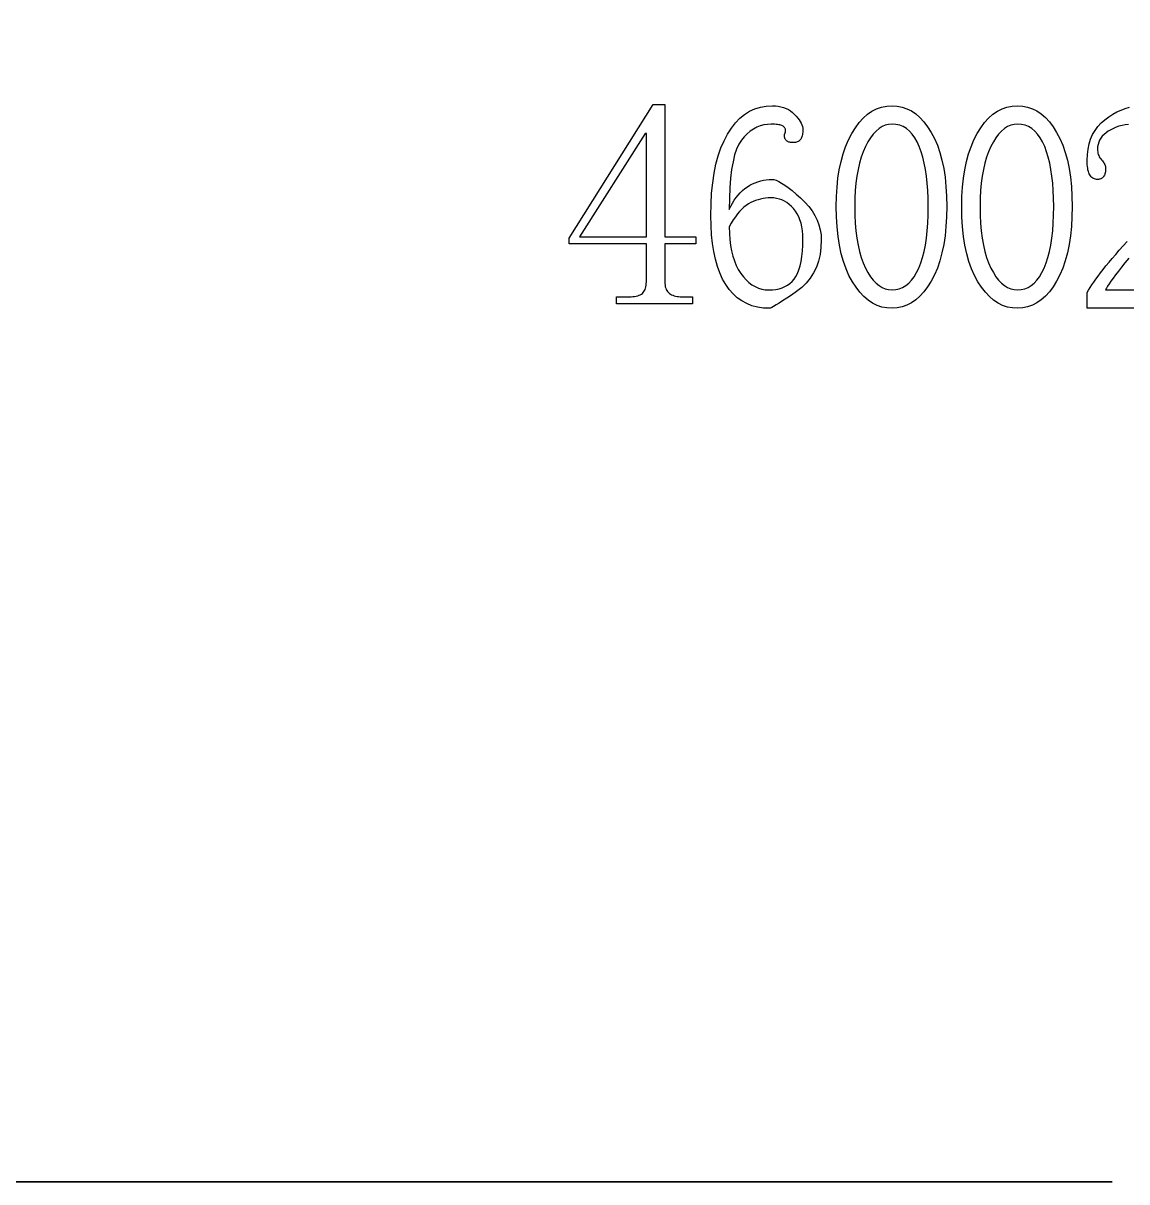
# Model space of a CAD drawing. Extents: x -210 to 210, y -160 to 160.
# Drawn here: x -144.73 to -126, y -160 to -140.34 of the extents above; entities that cross this region are included whole.
import ezdxf

# ---------------------------------------------------------------- set-up
doc = ezdxf.new("R2010")
doc.units = 0
doc.header["$MEASUREMENT"] = 0
doc.layers.get('0').update_dxf_attribs({"linetype": 'CONTINUOUS'})

msp = doc.modelspace()

# ---------------------------------------------------------------- linework, layer by layer
for points in [[(-210, -80.248999), (-210.001016, -80.250005), (-210.001016, -80.250005), (-210.001016, -155), (-210.001016, -155, 0.408369), (-205.1, -160), (-205.1, -160), (-205, -160.000996), (-205, -160.000996), (-126.25, -160.000996), (-126.25, -160.000996), (-126.249004, -160), (-126.249004, -160), (-126.25, -159.998994), (-126.25, -159.998994), (-205, -159.998994), (-205, -159.998994, -0.414214), (-209.999004, -155), (-209.999004, -155), (-209.999004, -80.250005), (-209.999004, -80.250005), (-210, -80.248999)], [(-210, -80.250005), (-210, -155), (-210, -155, 0.414214), (-205, -160), (-205, -160), (-126.25001, -160)]]:
    msp.add_lwpolyline(points, format="xyb")
for points in [[(-133.84125, -144.730449), (-133.840273, -144.759883), (-133.840273, -144.759883), (-133.837402, -144.787354), (-133.837402, -144.787354), (-133.832578, -144.812939), (-133.832578, -144.812939), (-133.825791, -144.836543), (-133.825791, -144.836543), (-133.817139, -144.858252), (-133.817139, -144.858252), (-133.806523, -144.878018), (-133.806523, -144.878018), (-133.793994, -144.895879), (-133.793994, -144.895879), (-133.779551, -144.911768), (-133.779551, -144.911768), (-133.763115, -144.925762), (-133.763115, -144.925762), (-133.745059, -144.938066), (-133.745059, -144.938066), (-133.725527, -144.948916), (-133.725527, -144.948916), (-133.704512, -144.95832), (-133.704512, -144.95832), (-133.682119, -144.966279), (-133.682119, -144.966279), (-133.658213, -144.972783), (-133.658213, -144.972783), (-133.632939, -144.977852), (-133.632939, -144.977852), (-133.606133, -144.981445), (-133.606133, -144.981445), (-133.577939, -144.983633), (-133.577939, -144.983633), (-133.548271, -144.984365), (-133.548271, -144.984365), (-133.3725, -144.984365), (-133.3725, -144.984365), (-133.3725, -145.101543), (-133.3725, -145.101543), (-134.661553, -145.101543), (-134.661553, -145.101543), (-134.661553, -144.984365), (-134.661553, -144.984365), (-134.446729, -144.984365), (-134.446729, -144.984365), (-134.413096, -144.983633), (-134.413096, -144.983633), (-134.381621, -144.981445), (-134.381621, -144.981445), (-134.352324, -144.977852), (-134.352324, -144.977852), (-134.325195, -144.972783), (-134.325195, -144.972783), (-134.300244, -144.966279), (-134.300244, -144.966279), (-134.27748, -144.95832), (-134.27748, -144.95832), (-134.256855, -144.948916), (-134.256855, -144.948916), (-134.238408, -144.938066), (-134.238408, -144.938066), (-134.222109, -144.925762), (-134.222109, -144.925762), (-134.207754, -144.911768), (-134.207754, -144.911768), (-134.195107, -144.895879), (-134.195107, -144.895879), (-134.184141, -144.878018), (-134.184141, -144.878018), (-134.174854, -144.858252), (-134.174854, -144.858252), (-134.167236, -144.836543), (-134.167236, -144.836543), (-134.161357, -144.812939), (-134.161357, -144.812939), (-134.157119, -144.787354), (-134.157119, -144.787354), (-134.1546, -144.759883), (-134.1546, -144.759883), (-134.15375, -144.730449), (-134.15375, -144.730449), (-134.15375, -144.085918), (-134.15375, -144.085918), (-135.462344, -144.085918), (-135.462344, -144.085918), (-135.462344, -143.988262), (-135.462344, -143.988262), (-134.036553, -141.722637), (-134.036553, -141.722637), (-133.84125, -141.722637), (-133.84125, -141.722637), (-133.84125, -143.96875), (-133.84125, -143.96875), (-133.313896, -143.96875), (-133.313896, -143.96875), (-133.313896, -144.085918), (-133.313896, -144.085918), (-133.84125, -144.085918), (-133.84125, -144.085918), (-133.84125, -144.730449)], [(-132.019873, -142.992188), (-131.987852, -142.996074), (-131.987852, -142.996074), (-131.950439, -143.007725), (-131.950439, -143.007725), (-131.907568, -143.027158), (-131.907568, -143.027158), (-131.859277, -143.054395), (-131.859277, -143.054395), (-131.805557, -143.089385), (-131.805557, -143.089385), (-131.746445, -143.132139), (-131.746445, -143.132139), (-131.681885, -143.182695), (-131.681885, -143.182695), (-131.611885, -143.241006), (-131.611885, -143.241006), (-131.536484, -143.307119), (-131.536484, -143.307119), (-131.462676, -143.378105), (-131.462676, -143.378105), (-131.397578, -143.451064), (-131.397578, -143.451064), (-131.341143, -143.526016), (-131.341143, -143.526016), (-131.293398, -143.602979), (-131.293398, -143.602979), (-131.254346, -143.681895), (-131.254346, -143.681895), (-131.223975, -143.762861), (-131.223975, -143.762861), (-131.202266, -143.845771), (-131.202266, -143.845771), (-131.189238, -143.930645), (-131.189238, -143.930645), (-131.184902, -144.017559), (-131.184902, -144.017559), (-131.190107, -144.145088), (-131.190107, -144.145088), (-131.205615, -144.265088), (-131.205615, -144.265088), (-131.231563, -144.37752), (-131.231563, -144.37752), (-131.267842, -144.482432), (-131.267842, -144.482432), (-131.314512, -144.579814), (-131.314512, -144.579814), (-131.371514, -144.669697), (-131.371514, -144.669697), (-131.438945, -144.751992), (-131.438945, -144.751992), (-131.516699, -144.826787), (-131.516699, -144.826787), (-131.604824, -144.894023), (-131.604824, -144.894023), (-131.693379, -144.953994), (-131.693379, -144.953994), (-131.772402, -145.006865), (-131.772402, -145.006865), (-131.841895, -145.052715), (-131.841895, -145.052715), (-131.901904, -145.091504), (-131.901904, -145.091504), (-131.952314, -145.123242), (-131.952314, -145.123242), (-131.993281, -145.14793), (-131.993281, -145.14793), (-132.024688, -145.165547), (-132.024688, -145.165547), (-132.046582, -145.176162), (-132.046582, -145.176162), (-132.058936, -145.179678), (-132.058936, -145.179678), (-132.165596, -145.174697), (-132.165596, -145.174697), (-132.266299, -145.159785), (-132.266299, -145.159785), (-132.361113, -145.134893), (-132.361113, -145.134893), (-132.450049, -145.100098), (-132.450049, -145.100098), (-132.533057, -145.055352), (-132.533057, -145.055352), (-132.610146, -145.000635), (-132.610146, -145.000635), (-132.681357, -144.935996), (-132.681357, -144.935996), (-132.746641, -144.861387), (-132.746641, -144.861387), (-132.806006, -144.776855), (-132.806006, -144.776855), (-132.859277, -144.682822), (-132.859277, -144.682822), (-132.906299, -144.579814), (-132.906299, -144.579814), (-132.947041, -144.467871), (-132.947041, -144.467871), (-132.981553, -144.346895), (-132.981553, -144.346895), (-133.009766, -144.216982), (-133.009766, -144.216982), (-133.031699, -144.078057), (-133.031699, -144.078057), (-133.047354, -143.930156), (-133.047354, -143.930156), (-133.056748, -143.773262), (-133.056748, -143.773262), (-133.059902, -143.607393), (-133.059902, -143.607393), (-133.056387, -143.411875), (-133.056387, -143.411875), (-133.045928, -143.226807), (-133.045928, -143.226807), (-133.028438, -143.052119), (-133.028438, -143.052119), (-133.003984, -142.887871), (-133.003984, -142.887871), (-132.97251, -142.734082), (-132.97251, -142.734082), (-132.934023, -142.590703), (-132.934023, -142.590703), (-132.888584, -142.457754), (-132.888584, -142.457754), (-132.836123, -142.335225), (-132.836123, -142.335225), (-132.776709, -142.223135), (-132.776709, -142.223135), (-132.711377, -142.122197), (-132.711377, -142.122197), (-132.641182, -142.033115), (-132.641182, -142.033115), (-132.566182, -141.955938), (-132.566182, -141.955938), (-132.486387, -141.890615), (-132.486387, -141.890615), (-132.401738, -141.837178), (-132.401738, -141.837178), (-132.312285, -141.795605), (-132.312285, -141.795605), (-132.218008, -141.765918), (-132.218008, -141.765918), (-132.118896, -141.748115), (-132.118896, -141.748115), (-132.01499, -141.742188), (-132.01499, -141.742188), (-131.964043, -141.744004), (-131.964043, -141.744004), (-131.91541, -141.749395), (-131.91541, -141.749395), (-131.869053, -141.758457), (-131.869053, -141.758457), (-131.82498, -141.771104), (-131.82498, -141.771104), (-131.783203, -141.787383), (-131.783203, -141.787383), (-131.743711, -141.807275), (-131.743711, -141.807275), (-131.706553, -141.830791), (-131.706553, -141.830791), (-131.671621, -141.85791), (-131.671621, -141.85791), (-131.639004, -141.888652), (-131.639004, -141.888652), (-131.609277, -141.920801), (-131.609277, -141.920801), (-131.583066, -141.952051), (-131.583066, -141.952051), (-131.560322, -141.98251), (-131.560322, -141.98251), (-131.541104, -142.0121), (-131.541104, -142.0121), (-131.5254, -142.040879), (-131.5254, -142.040879), (-131.513115, -142.06877), (-131.513115, -142.06877), (-131.504385, -142.09585), (-131.504385, -142.09585), (-131.499141, -142.122061), (-131.499141, -142.122061), (-131.497402, -142.147451), (-131.497402, -142.147451), (-131.497861, -142.170684), (-131.497861, -142.170684), (-131.499199, -142.192646), (-131.499199, -142.192646), (-131.501484, -142.213379), (-131.501484, -142.213379), (-131.504639, -142.232803), (-131.504639, -142.232803), (-131.50874, -142.250986), (-131.50874, -142.250986), (-131.513682, -142.267881), (-131.513682, -142.267881), (-131.519561, -142.283545), (-131.519561, -142.283545), (-131.526348, -142.297891), (-131.526348, -142.297891), (-131.534023, -142.311025), (-131.534023, -142.311025), (-131.542842, -142.322793), (-131.542842, -142.322793), (-131.553086, -142.333193), (-131.553086, -142.333193), (-131.564707, -142.342227), (-131.564707, -142.342227), (-131.577656, -142.349854), (-131.577656, -142.349854), (-131.592051, -142.356084), (-131.592051, -142.356084), (-131.607812, -142.360938), (-131.607812, -142.360938), (-131.625, -142.364385), (-131.625, -142.364385), (-131.643506, -142.366484), (-131.643506, -142.366484), (-131.663428, -142.367188), (-131.663428, -142.367188), (-131.679248, -142.366816), (-131.679248, -142.366816), (-131.69415, -142.365723), (-131.69415, -142.365723), (-131.708193, -142.363916), (-131.708193, -142.363916), (-131.721299, -142.361387), (-131.721299, -142.361387), (-131.733506, -142.358125), (-131.733506, -142.358125), (-131.744814, -142.35415), (-131.744814, -142.35415), (-131.755186, -142.349482), (-131.755186, -142.349482), (-131.764697, -142.344014), (-131.764697, -142.344014), (-131.773291, -142.337871), (-131.773291, -142.337871), (-131.780986, -142.331006), (-131.780986, -142.331006), (-131.787744, -142.323418), (-131.787744, -142.323418), (-131.793633, -142.315107), (-131.793633, -142.315107), (-131.798584, -142.306045), (-131.798584, -142.306045), (-131.802676, -142.296289), (-131.802676, -142.296289), (-131.80585, -142.285791), (-131.80585, -142.285791), (-131.808115, -142.2746), (-131.808115, -142.2746), (-131.809443, -142.262637), (-131.809443, -142.262637), (-131.809902, -142.24999), (-131.809902, -142.24999), (-131.809785, -142.245605), (-131.809785, -142.245605), (-131.809414, -142.241064), (-131.809414, -142.241064), (-131.808848, -142.236426), (-131.808848, -142.236426), (-131.807979, -142.231641), (-131.807979, -142.231641), (-131.806895, -142.226787), (-131.806895, -142.226787), (-131.805557, -142.221777), (-131.805557, -142.221777), (-131.804004, -142.21665), (-131.804004, -142.21665), (-131.802188, -142.211406), (-131.802188, -142.211406), (-131.800146, -142.206045), (-131.800146, -142.206045), (-131.798105, -142.200615), (-131.798105, -142.200615), (-131.79626, -142.195195), (-131.79626, -142.195195), (-131.794707, -142.189756), (-131.794707, -142.189756), (-131.793398, -142.184346), (-131.793398, -142.184346), (-131.792305, -142.178896), (-131.792305, -142.178896), (-131.791445, -142.173486), (-131.791445, -142.173486), (-131.790879, -142.168057), (-131.790879, -142.168057), (-131.790508, -142.162617), (-131.790508, -142.162617), (-131.790381, -142.157227), (-131.790381, -142.157227), (-131.791025, -142.147646), (-131.791025, -142.147646), (-131.793018, -142.138408), (-131.793018, -142.138408), (-131.796318, -142.129551), (-131.796318, -142.129551), (-131.800977, -142.121016), (-131.800977, -142.121016), (-131.806943, -142.1129), (-131.806943, -142.1129), (-131.814238, -142.105117), (-131.814238, -142.105117), (-131.822881, -142.097725), (-131.822881, -142.097725), (-131.832822, -142.090674), (-131.832822, -142.090674), (-131.844102, -142.083975), (-131.844102, -142.083975), (-131.857051, -142.077822), (-131.857051, -142.077822), (-131.872061, -142.072383), (-131.872061, -142.072383), (-131.889102, -142.067686), (-131.889102, -142.067686), (-131.908223, -142.063721), (-131.908223, -142.063721), (-131.929385, -142.060439), (-131.929385, -142.060439), (-131.952588, -142.05793), (-131.952588, -142.05793), (-131.977852, -142.056123), (-131.977852, -142.056123), (-132.005156, -142.05502), (-132.005156, -142.05502), (-132.034512, -142.054678), (-132.034512, -142.054678), (-132.099609, -142.057998), (-132.099609, -142.057998), (-132.162402, -142.068057), (-132.162402, -142.068057), (-132.223057, -142.084775), (-132.223057, -142.084775), (-132.281436, -142.108203), (-132.281436, -142.108203), (-132.337598, -142.138301), (-132.337598, -142.138301), (-132.391494, -142.175107), (-132.391494, -142.175107), (-132.443174, -142.218604), (-132.443174, -142.218604), (-132.492676, -142.268809), (-132.492676, -142.268809), (-132.539883, -142.325684), (-132.539883, -142.325684), (-132.583438, -142.39375), (-132.583438, -142.39375), (-132.621885, -142.477559), (-132.621885, -142.477559), (-132.655176, -142.577139), (-132.655176, -142.577139), (-132.68335, -142.692402), (-132.68335, -142.692402), (-132.706416, -142.823447), (-132.706416, -142.823447), (-132.724355, -142.970205), (-132.724355, -142.970205), (-132.737148, -143.132686), (-132.737148, -143.132686), (-132.744854, -143.310918), (-132.744854, -143.310918), (-132.747393, -143.504873), (-132.747393, -143.504873), (-132.721436, -143.448994), (-132.721436, -143.448994), (-132.693379, -143.396377), (-132.693379, -143.396377), (-132.66332, -143.346992), (-132.66332, -143.346992), (-132.631152, -143.300879), (-132.631152, -143.300879), (-132.596982, -143.258008), (-132.596982, -143.258008), (-132.560801, -143.218398), (-132.560801, -143.218398), (-132.52249, -143.182051), (-132.52249, -143.182051), (-132.482188, -143.148945), (-132.482188, -143.148945), (-132.439805, -143.119131), (-132.439805, -143.119131), (-132.396016, -143.09248), (-132.396016, -143.09248), (-132.351543, -143.068984), (-132.351543, -143.068984), (-132.306348, -143.048604), (-132.306348, -143.048604), (-132.260381, -143.031357), (-132.260381, -143.031357), (-132.21376, -143.017246), (-132.21376, -143.017246), (-132.166357, -143.006279), (-132.166357, -143.006279), (-132.118223, -142.998438), (-132.118223, -142.998438), (-132.069395, -142.99375), (-132.069395, -142.99375), (-132.019873, -142.992188)], [(-129.983633, -145.179678), (-130.071045, -145.174102), (-130.071045, -145.174102), (-130.155322, -145.157363), (-130.155322, -145.157363), (-130.236445, -145.129502), (-130.236445, -145.129502), (-130.314453, -145.090449), (-130.314453, -145.090449), (-130.389346, -145.040273), (-130.389346, -145.040273), (-130.461055, -144.978945), (-130.461055, -144.978945), (-130.529688, -144.906445), (-130.529688, -144.906445), (-130.595146, -144.822803), (-130.595146, -144.822803), (-130.65748, -144.728008), (-130.65748, -144.728008), (-130.714854, -144.623027), (-130.714854, -144.623027), (-130.765508, -144.508809), (-130.765508, -144.508809), (-130.809395, -144.3854), (-130.809395, -144.3854), (-130.846484, -144.252744), (-130.846484, -144.252744), (-130.876885, -144.110859), (-130.876885, -144.110859), (-130.900518, -143.959775), (-130.900518, -143.959775), (-130.917412, -143.799482), (-130.917412, -143.799482), (-130.9275, -143.629893), (-130.9275, -143.629893), (-130.930898, -143.451152), (-130.930898, -143.451152), (-130.927637, -143.284453), (-130.927637, -143.284453), (-130.917881, -143.12501), (-130.917881, -143.12501), (-130.901602, -142.9729), (-130.901602, -142.9729), (-130.878809, -142.828105), (-130.878809, -142.828105), (-130.849512, -142.690557), (-130.849512, -142.690557), (-130.813721, -142.560303), (-130.813721, -142.560303), (-130.771387, -142.437383), (-130.771387, -142.437383), (-130.722568, -142.321719), (-130.722568, -142.321719), (-130.667236, -142.213379), (-130.667236, -142.213379), (-130.606699, -142.114473), (-130.606699, -142.114473), (-130.542334, -142.027217), (-130.542334, -142.027217), (-130.474102, -141.951602), (-130.474102, -141.951602), (-130.401982, -141.887607), (-130.401982, -141.887607), (-130.326045, -141.835254), (-130.326045, -141.835254), (-130.246211, -141.794521), (-130.246211, -141.794521), (-130.162539, -141.765449), (-130.162539, -141.765449), (-130.07501, -141.747998), (-130.07501, -141.747998), (-129.983633, -141.742188), (-129.983633, -141.742188), (-129.896357, -141.747744), (-129.896357, -141.747744), (-129.812432, -141.764473), (-129.812432, -141.764473), (-129.731904, -141.792354), (-129.731904, -141.792354), (-129.654717, -141.831387), (-129.654717, -141.831387), (-129.580947, -141.881582), (-129.580947, -141.881582), (-129.510547, -141.942891), (-129.510547, -141.942891), (-129.443516, -142.015381), (-129.443516, -142.015381), (-129.379854, -142.099053), (-129.379854, -142.099053), (-129.31958, -142.193857), (-129.31958, -142.193857), (-129.264219, -142.298584), (-129.264219, -142.298584), (-129.215391, -142.412051), (-129.215391, -142.412051), (-129.173096, -142.534287), (-129.173096, -142.534287), (-129.137266, -142.665234), (-129.137266, -142.665234), (-129.107979, -142.804932), (-129.107979, -142.804932), (-129.085195, -142.953379), (-129.085195, -142.953379), (-129.068896, -143.110557), (-129.068896, -143.110557), (-129.059141, -143.276484), (-129.059141, -143.276484), (-129.055898, -143.451152), (-129.055898, -143.451152), (-129.059141, -143.625947), (-129.059141, -143.625947), (-129.068896, -143.792246), (-129.068896, -143.792246), (-129.085195, -143.95002), (-129.085195, -143.95002), (-129.107979, -144.099307), (-129.107979, -144.099307), (-129.137266, -144.240098), (-129.137266, -144.240098), (-129.173096, -144.372373), (-129.173096, -144.372373), (-129.215391, -144.496172), (-129.215391, -144.496172), (-129.264219, -144.611436), (-129.264219, -144.611436), (-129.31958, -144.718242), (-129.31958, -144.718242), (-129.379854, -144.815098), (-129.379854, -144.815098), (-129.443516, -144.900518), (-129.443516, -144.900518), (-129.510547, -144.9746), (-129.510547, -144.9746), (-129.580947, -145.037246), (-129.580947, -145.037246), (-129.654717, -145.088525), (-129.654717, -145.088525), (-129.731904, -145.128398), (-129.731904, -145.128398), (-129.812432, -145.156895), (-129.812432, -145.156895), (-129.896357, -145.173984), (-129.896357, -145.173984), (-129.983633, -145.179678)], [(-127.854648, -145.179678), (-127.942041, -145.174102), (-127.942041, -145.174102), (-128.026309, -145.157363), (-128.026309, -145.157363), (-128.10749, -145.129502), (-128.10749, -145.129502), (-128.185498, -145.090449), (-128.185498, -145.090449), (-128.260313, -145.040273), (-128.260313, -145.040273), (-128.33209, -144.978945), (-128.33209, -144.978945), (-128.400654, -144.906445), (-128.400654, -144.906445), (-128.466113, -144.822803), (-128.466113, -144.822803), (-128.528477, -144.728008), (-128.528477, -144.728008), (-128.585879, -144.623027), (-128.585879, -144.623027), (-128.636475, -144.508809), (-128.636475, -144.508809), (-128.680361, -144.3854), (-128.680361, -144.3854), (-128.717529, -144.252744), (-128.717529, -144.252744), (-128.747891, -144.110859), (-128.747891, -144.110859), (-128.771543, -143.959775), (-128.771543, -143.959775), (-128.788398, -143.799482), (-128.788398, -143.799482), (-128.798516, -143.629893), (-128.798516, -143.629893), (-128.801895, -143.451152), (-128.801895, -143.451152), (-128.798633, -143.284453), (-128.798633, -143.284453), (-128.788877, -143.12501), (-128.788877, -143.12501), (-128.772617, -142.9729), (-128.772617, -142.9729), (-128.749805, -142.828105), (-128.749805, -142.828105), (-128.720508, -142.690557), (-128.720508, -142.690557), (-128.684717, -142.560303), (-128.684717, -142.560303), (-128.642393, -142.437383), (-128.642393, -142.437383), (-128.593564, -142.321719), (-128.593564, -142.321719), (-128.538232, -142.213379), (-128.538232, -142.213379), (-128.477725, -142.114473), (-128.477725, -142.114473), (-128.41332, -142.027217), (-128.41332, -142.027217), (-128.345098, -141.951602), (-128.345098, -141.951602), (-128.273008, -141.887607), (-128.273008, -141.887607), (-128.197012, -141.835254), (-128.197012, -141.835254), (-128.117246, -141.794521), (-128.117246, -141.794521), (-128.033574, -141.765449), (-128.033574, -141.765449), (-127.946045, -141.747998), (-127.946045, -141.747998), (-127.854648, -141.742188), (-127.854648, -141.742188), (-127.767344, -141.747744), (-127.767344, -141.747744), (-127.683447, -141.764473), (-127.683447, -141.764473), (-127.6029, -141.792354), (-127.6029, -141.792354), (-127.525762, -141.831387), (-127.525762, -141.831387), (-127.451953, -141.881582), (-127.451953, -141.881582), (-127.381514, -141.942891), (-127.381514, -141.942891), (-127.314512, -142.015381), (-127.314512, -142.015381), (-127.250869, -142.099053), (-127.250869, -142.099053), (-127.190576, -142.193857), (-127.190576, -142.193857), (-127.135244, -142.298584), (-127.135244, -142.298584), (-127.086416, -142.412051), (-127.086416, -142.412051), (-127.044092, -142.534287), (-127.044092, -142.534287), (-127.008301, -142.665234), (-127.008301, -142.665234), (-126.978994, -142.804932), (-126.978994, -142.804932), (-126.956191, -142.953379), (-126.956191, -142.953379), (-126.939941, -143.110557), (-126.939941, -143.110557), (-126.930176, -143.276484), (-126.930176, -143.276484), (-126.926895, -143.451152), (-126.926895, -143.451152), (-126.930176, -143.625947), (-126.930176, -143.625947), (-126.939941, -143.792246), (-126.939941, -143.792246), (-126.956191, -143.95002), (-126.956191, -143.95002), (-126.978994, -144.099307), (-126.978994, -144.099307), (-127.008301, -144.240098), (-127.008301, -144.240098), (-127.044092, -144.372373), (-127.044092, -144.372373), (-127.086416, -144.496172), (-127.086416, -144.496172), (-127.135244, -144.611436), (-127.135244, -144.611436), (-127.190576, -144.718242), (-127.190576, -144.718242), (-127.250869, -144.815098), (-127.250869, -144.815098), (-127.314512, -144.900518), (-127.314512, -144.900518), (-127.381514, -144.9746), (-127.381514, -144.9746), (-127.451953, -145.037246), (-127.451953, -145.037246), (-127.525762, -145.088525), (-127.525762, -145.088525), (-127.6029, -145.128398), (-127.6029, -145.128398), (-127.683447, -145.156895), (-127.683447, -145.156895), (-127.767344, -145.173984), (-127.767344, -145.173984), (-127.854648, -145.179678)], [(-125.971582, -142.060566), (-126.027559, -142.067988), (-126.027559, -142.067988), (-126.081182, -142.078311), (-126.081182, -142.078311), (-126.132441, -142.091602), (-126.132441, -142.091602), (-126.181367, -142.107842), (-126.181367, -142.107842), (-126.22792, -142.127051), (-126.22792, -142.127051), (-126.272158, -142.149199), (-126.272158, -142.149199), (-126.314014, -142.174307), (-126.314014, -142.174307), (-126.352441, -142.201689), (-126.352441, -142.201689), (-126.386348, -142.230723), (-126.386348, -142.230723), (-126.415742, -142.261387), (-126.415742, -142.261387), (-126.440615, -142.293643), (-126.440615, -142.293643), (-126.460938, -142.327578), (-126.460938, -142.327578), (-126.476777, -142.363105), (-126.476777, -142.363105), (-126.488057, -142.400283), (-126.488057, -142.400283), (-126.494883, -142.439063), (-126.494883, -142.439063), (-126.497119, -142.479492), (-126.497119, -142.479492), (-126.496289, -142.50293), (-126.496289, -142.50293), (-126.49375, -142.525527), (-126.49375, -142.525527), (-126.489521, -142.547305), (-126.489521, -142.547305), (-126.483604, -142.568213), (-126.483604, -142.568213), (-126.476006, -142.588271), (-126.476006, -142.588271), (-126.466738, -142.60751), (-126.466738, -142.60751), (-126.455752, -142.625898), (-126.455752, -142.625898), (-126.443105, -142.643447), (-126.443105, -142.643447), (-126.42875, -142.660137), (-126.42875, -142.660137), (-126.414434, -142.676416), (-126.414434, -142.676416), (-126.401738, -142.692686), (-126.401738, -142.692686), (-126.390781, -142.708984), (-126.390781, -142.708984), (-126.381484, -142.725244), (-126.381484, -142.725244), (-126.373906, -142.741514), (-126.373906, -142.741514), (-126.367988, -142.757803), (-126.367988, -142.757803), (-126.36375, -142.774072), (-126.36375, -142.774072), (-126.36124, -142.790352), (-126.36124, -142.790352), (-126.3604, -142.806621), (-126.3604, -142.806621), (-126.36085, -142.82665), (-126.36085, -142.82665), (-126.3621, -142.845557), (-126.3621, -142.845557), (-126.364199, -142.863301), (-126.364199, -142.863301), (-126.367178, -142.879932), (-126.367178, -142.879932), (-126.370947, -142.895381), (-126.370947, -142.895381), (-126.375586, -142.909688), (-126.375586, -142.909688), (-126.381084, -142.922881), (-126.381084, -142.922881), (-126.387383, -142.934902), (-126.387383, -142.934902), (-126.3946, -142.945801), (-126.3946, -142.945801), (-126.402588, -142.955508), (-126.402588, -142.955508), (-126.411484, -142.964111), (-126.411484, -142.964111), (-126.421182, -142.971563), (-126.421182, -142.971563), (-126.431699, -142.977852), (-126.431699, -142.977852), (-126.443105, -142.983008), (-126.443105, -142.983008), (-126.455352, -142.987012), (-126.455352, -142.987012), (-126.468408, -142.989873), (-126.468408, -142.989873), (-126.482354, -142.991602), (-126.482354, -142.991602), (-126.497119, -142.992188), (-126.497119, -142.992188), (-126.515107, -142.99124), (-126.515107, -142.99124), (-126.532197, -142.988418), (-126.532197, -142.988418), (-126.548398, -142.98376), (-126.548398, -142.98376), (-126.563652, -142.977227), (-126.563652, -142.977227), (-126.578066, -142.968799), (-126.578066, -142.968799), (-126.591514, -142.958506), (-126.591514, -142.958506), (-126.604092, -142.946396), (-126.604092, -142.946396), (-126.615732, -142.932383), (-126.615732, -142.932383), (-126.626523, -142.916504), (-126.626523, -142.916504), (-126.63624, -142.898496), (-126.63624, -142.898496), (-126.644834, -142.878145), (-126.644834, -142.878145), (-126.652285, -142.855449), (-126.652285, -142.855449), (-126.658574, -142.83042), (-126.658574, -142.83042), (-126.663711, -142.802998), (-126.663711, -142.802998), (-126.667754, -142.773252), (-126.667754, -142.773252), (-126.670596, -142.741143), (-126.670596, -142.741143), (-126.672354, -142.706719), (-126.672354, -142.706719), (-126.672891, -142.669902), (-126.672891, -142.669902), (-126.66918, -142.571689), (-126.66918, -142.571689), (-126.658096, -142.478809), (-126.658096, -142.478809), (-126.639512, -142.391309), (-126.639512, -142.391309), (-126.613584, -142.309189), (-126.613584, -142.309189), (-126.580195, -142.232422), (-126.580195, -142.232422), (-126.539443, -142.161016), (-126.539443, -142.161016), (-126.49123, -142.09498), (-126.49123, -142.09498), (-126.435635, -142.034307), (-126.435635, -142.034307), (-126.372607, -141.978994), (-126.372607, -141.978994), (-126.30542, -141.929297), (-126.30542, -141.929297), (-126.237314, -141.885449), (-126.237314, -141.885449), (-126.168359, -141.847412), (-126.168359, -141.847412), (-126.098457, -141.815244), (-126.098457, -141.815244), (-126.027646, -141.788945), (-126.027646, -141.788945), (-125.955938, -141.768496)], [(-129.983633, -142.054678), (-130.042256, -142.059385), (-130.042256, -142.059385), (-130.09875, -142.073496), (-130.09875, -142.073496), (-130.153193, -142.096992), (-130.153193, -142.096992), (-130.205479, -142.129883), (-130.205479, -142.129883), (-130.255684, -142.172217), (-130.255684, -142.172217), (-130.30374, -142.223936), (-130.30374, -142.223936), (-130.349697, -142.285068), (-130.349697, -142.285068), (-130.393545, -142.355605), (-130.393545, -142.355605), (-130.435303, -142.435518), (-130.435303, -142.435518), (-130.47373, -142.523301), (-130.47373, -142.523301), (-130.507617, -142.617314), (-130.507617, -142.617314), (-130.537002, -142.717646), (-130.537002, -142.717646), (-130.561885, -142.824219), (-130.561885, -142.824219), (-130.582217, -142.937061), (-130.582217, -142.937061), (-130.598057, -143.056182), (-130.598057, -143.056182), (-130.609375, -143.181582), (-130.609375, -143.181582), (-130.616143, -143.313242), (-130.616143, -143.313242), (-130.618389, -143.451152), (-130.618389, -143.451152), (-130.616143, -143.597187), (-130.616143, -143.597187), (-130.609375, -143.735693), (-130.609375, -143.735693), (-130.598057, -143.866719), (-130.598057, -143.866719), (-130.582217, -143.990313), (-130.582217, -143.990313), (-130.561885, -144.106416), (-130.561885, -144.106416), (-130.537002, -144.21502), (-130.537002, -144.21502), (-130.507617, -144.316201), (-130.507617, -144.316201), (-130.47373, -144.409883), (-130.47373, -144.409883), (-130.435303, -144.496084), (-130.435303, -144.496084), (-130.393545, -144.573984), (-130.393545, -144.573984), (-130.349697, -144.642695), (-130.349697, -144.642695), (-130.30374, -144.702256), (-130.30374, -144.702256), (-130.255684, -144.752637), (-130.255684, -144.752637), (-130.205479, -144.793887), (-130.205479, -144.793887), (-130.153193, -144.825938), (-130.153193, -144.825938), (-130.09875, -144.848857), (-130.09875, -144.848857), (-130.042256, -144.862607), (-130.042256, -144.862607), (-129.983633, -144.867178), (-129.983633, -144.867178), (-129.921143, -144.862607), (-129.921143, -144.862607), (-129.861758, -144.848857), (-129.861758, -144.848857), (-129.80542, -144.825938), (-129.80542, -144.825938), (-129.752148, -144.793887), (-129.752148, -144.793887), (-129.701953, -144.752637), (-129.701953, -144.752637), (-129.654854, -144.702256), (-129.654854, -144.702256), (-129.61085, -144.642695), (-129.61085, -144.642695), (-129.569893, -144.573984), (-129.569893, -144.573984), (-129.531992, -144.496084), (-129.531992, -144.496084), (-129.497646, -144.409883), (-129.497646, -144.409883), (-129.467354, -144.316201), (-129.467354, -144.316201), (-129.441094, -144.21502), (-129.441094, -144.21502), (-129.418896, -144.106416), (-129.418896, -144.106416), (-129.400703, -143.990313), (-129.400703, -143.990313), (-129.386602, -143.866719), (-129.386602, -143.866719), (-129.376484, -143.735693), (-129.376484, -143.735693), (-129.37042, -143.597187), (-129.37042, -143.597187), (-129.368398, -143.451152), (-129.368398, -143.451152), (-129.370303, -143.313242), (-129.370303, -143.313242), (-129.375996, -143.181582), (-129.375996, -143.181582), (-129.385498, -143.056182), (-129.385498, -143.056182), (-129.398809, -142.937061), (-129.398809, -142.937061), (-129.415898, -142.824219), (-129.415898, -142.824219), (-129.436758, -142.717646), (-129.436758, -142.717646), (-129.461455, -142.617314), (-129.461455, -142.617314), (-129.489912, -142.523301), (-129.489912, -142.523301), (-129.522217, -142.435518), (-129.522217, -142.435518), (-129.558291, -142.355605), (-129.558291, -142.355605), (-129.598154, -142.285068), (-129.598154, -142.285068), (-129.641846, -142.223936), (-129.641846, -142.223936), (-129.689336, -142.172217), (-129.689336, -142.172217), (-129.740615, -142.129902), (-129.740615, -142.129902), (-129.795654, -142.096992), (-129.795654, -142.096992), (-129.854512, -142.073496), (-129.854512, -142.073496), (-129.917178, -142.059385), (-129.917178, -142.059385), (-129.983633, -142.054678)], [(-127.854648, -142.054678), (-127.913281, -142.059385), (-127.913281, -142.059385), (-127.969785, -142.073496), (-127.969785, -142.073496), (-128.02418, -142.096992), (-128.02418, -142.096992), (-128.076475, -142.129883), (-128.076475, -142.129883), (-128.12665, -142.172217), (-128.12665, -142.172217), (-128.174756, -142.223936), (-128.174756, -142.223936), (-128.220703, -142.285068), (-128.220703, -142.285068), (-128.264551, -142.355605), (-128.264551, -142.355605), (-128.306299, -142.435518), (-128.306299, -142.435518), (-128.344717, -142.523301), (-128.344717, -142.523301), (-128.378643, -142.617314), (-128.378643, -142.617314), (-128.408018, -142.717646), (-128.408018, -142.717646), (-128.432881, -142.824219), (-128.432881, -142.824219), (-128.453242, -142.937061), (-128.453242, -142.937061), (-128.469053, -143.056182), (-128.469053, -143.056182), (-128.480342, -143.181582), (-128.480342, -143.181582), (-128.487109, -143.313242), (-128.487109, -143.313242), (-128.489404, -143.451152), (-128.489404, -143.451152), (-128.487109, -143.597187), (-128.487109, -143.597187), (-128.480342, -143.735693), (-128.480342, -143.735693), (-128.469053, -143.866719), (-128.469053, -143.866719), (-128.453242, -143.990313), (-128.453242, -143.990313), (-128.432881, -144.106416), (-128.432881, -144.106416), (-128.408018, -144.21502), (-128.408018, -144.21502), (-128.378643, -144.316201), (-128.378643, -144.316201), (-128.344717, -144.409883), (-128.344717, -144.409883), (-128.306299, -144.496084), (-128.306299, -144.496084), (-128.264551, -144.573984), (-128.264551, -144.573984), (-128.220703, -144.642695), (-128.220703, -144.642695), (-128.174756, -144.702256), (-128.174756, -144.702256), (-128.12665, -144.752637), (-128.12665, -144.752637), (-128.076475, -144.793887), (-128.076475, -144.793887), (-128.02418, -144.825938), (-128.02418, -144.825938), (-127.969785, -144.848857), (-127.969785, -144.848857), (-127.913281, -144.862607), (-127.913281, -144.862607), (-127.854648, -144.867178), (-127.854648, -144.867178), (-127.792178, -144.862607), (-127.792178, -144.862607), (-127.732754, -144.848857), (-127.732754, -144.848857), (-127.676416, -144.825938), (-127.676416, -144.825938), (-127.623154, -144.793887), (-127.623154, -144.793887), (-127.572988, -144.752637), (-127.572988, -144.752637), (-127.525879, -144.702256), (-127.525879, -144.702256), (-127.481807, -144.642695), (-127.481807, -144.642695), (-127.440859, -144.573984), (-127.440859, -144.573984), (-127.402979, -144.496084), (-127.402979, -144.496084), (-127.368643, -144.409883), (-127.368643, -144.409883), (-127.338369, -144.316201), (-127.338369, -144.316201), (-127.312109, -144.21502), (-127.312109, -144.21502), (-127.289893, -144.106416), (-127.289893, -144.106416), (-127.271729, -143.990313), (-127.271729, -143.990313), (-127.257588, -143.866719), (-127.257588, -143.866719), (-127.2475, -143.735693), (-127.2475, -143.735693), (-127.241416, -143.597187), (-127.241416, -143.597187), (-127.239404, -143.451152), (-127.239404, -143.451152), (-127.241309, -143.313242), (-127.241309, -143.313242), (-127.247002, -143.181582), (-127.247002, -143.181582), (-127.256484, -143.056182), (-127.256484, -143.056182), (-127.269775, -142.937061), (-127.269775, -142.937061), (-127.286865, -142.824219), (-127.286865, -142.824219), (-127.307754, -142.717646), (-127.307754, -142.717646), (-127.332461, -142.617314), (-127.332461, -142.617314), (-127.360938, -142.523301), (-127.360938, -142.523301), (-127.393213, -142.435518), (-127.393213, -142.435518), (-127.429307, -142.355605), (-127.429307, -142.355605), (-127.46918, -142.285068), (-127.46918, -142.285068), (-127.512861, -142.223936), (-127.512861, -142.223936), (-127.560303, -142.172217), (-127.560303, -142.172217), (-127.611582, -142.129902), (-127.611582, -142.129902), (-127.66665, -142.096992), (-127.66665, -142.096992), (-127.725527, -142.073496), (-127.725527, -142.073496), (-127.788184, -142.059385), (-127.788184, -142.059385), (-127.854648, -142.054678)], [(-134.173271, -142.210918), (-135.286553, -143.96875), (-135.286553, -143.96875), (-134.15375, -143.96875), (-134.15375, -143.96875), (-134.15375, -142.210918), (-134.15375, -142.210918), (-134.173271, -142.210918)], [(-132.747393, -143.797842), (-132.745, -143.907891), (-132.745, -143.907891), (-132.737783, -144.012314), (-132.737783, -144.012314), (-132.725703, -144.111143), (-132.725703, -144.111143), (-132.708848, -144.204375), (-132.708848, -144.204375), (-132.687119, -144.291992), (-132.687119, -144.291992), (-132.660596, -144.374014), (-132.660596, -144.374014), (-132.629277, -144.4504), (-132.629277, -144.4504), (-132.593076, -144.521221), (-132.593076, -144.521221), (-132.5521, -144.586416), (-132.5521, -144.586416), (-132.507607, -144.645322), (-132.507607, -144.645322), (-132.460938, -144.697324), (-132.460938, -144.697324), (-132.412109, -144.742383), (-132.412109, -144.742383), (-132.361113, -144.780518), (-132.361113, -144.780518), (-132.307949, -144.811709), (-132.307949, -144.811709), (-132.252617, -144.835947), (-132.252617, -144.835947), (-132.195098, -144.853291), (-132.195098, -144.853291), (-132.135439, -144.863721), (-132.135439, -144.863721), (-132.073584, -144.867178), (-132.073584, -144.867178), (-132.013311, -144.864912), (-132.013311, -144.864912), (-131.95626, -144.858125), (-131.95626, -144.858125), (-131.902393, -144.846826), (-131.902393, -144.846826), (-131.851748, -144.831006), (-131.851748, -144.831006), (-131.804238, -144.810645), (-131.804238, -144.810645), (-131.76002, -144.785811), (-131.76002, -144.785811), (-131.718887, -144.756406), (-131.718887, -144.756406), (-131.681025, -144.72251), (-131.681025, -144.72251), (-131.646348, -144.684072), (-131.646348, -144.684072), (-131.615098, -144.639512), (-131.615098, -144.639512), (-131.58751, -144.587119), (-131.58751, -144.587119), (-131.563604, -144.527002), (-131.563604, -144.527002), (-131.54335, -144.459102), (-131.54335, -144.459102), (-131.526846, -144.383398), (-131.526846, -144.383398), (-131.513936, -144.299951), (-131.513936, -144.299951), (-131.504756, -144.208711), (-131.504756, -144.208711), (-131.499248, -144.109727), (-131.499248, -144.109727), (-131.497402, -144.00291), (-131.497402, -144.00291), (-131.499365, -143.930986), (-131.499365, -143.930986), (-131.505254, -143.862695), (-131.505254, -143.862695), (-131.515029, -143.798115), (-131.515029, -143.798115), (-131.52875, -143.737197), (-131.52875, -143.737197), (-131.546396, -143.67998), (-131.546396, -143.67998), (-131.567939, -143.626406), (-131.567939, -143.626406), (-131.593379, -143.576504), (-131.593379, -143.576504), (-131.622803, -143.530293), (-131.622803, -143.530293), (-131.656113, -143.487783), (-131.656113, -143.487783), (-131.692187, -143.449355), (-131.692187, -143.449355), (-131.729883, -143.415439), (-131.729883, -143.415439), (-131.769238, -143.386055), (-131.769238, -143.386055), (-131.810176, -143.361191), (-131.810176, -143.361191), (-131.852773, -143.34083), (-131.852773, -143.34083), (-131.896973, -143.32502), (-131.896973, -143.32502), (-131.942813, -143.313721), (-131.942813, -143.313721), (-131.990303, -143.306943), (-131.990303, -143.306943), (-132.039395, -143.304678), (-132.039395, -143.304678), (-132.08459, -143.305947), (-132.08459, -143.305947), (-132.129102, -143.309756), (-132.129102, -143.309756), (-132.172852, -143.316064), (-132.172852, -143.316064), (-132.215889, -143.324922), (-132.215889, -143.324922), (-132.258252, -143.336309), (-132.258252, -143.336309), (-132.299814, -143.350244), (-132.299814, -143.350244), (-132.340703, -143.366699), (-132.340703, -143.366699), (-132.38084, -143.385693), (-132.38084, -143.385693), (-132.420254, -143.407227), (-132.420254, -143.407227), (-132.459004, -143.432275), (-132.459004, -143.432275), (-132.497188, -143.461943), (-132.497188, -143.461943), (-132.534717, -143.496182), (-132.534717, -143.496182), (-132.571699, -143.535), (-132.571699, -143.535), (-132.608027, -143.578428), (-132.608027, -143.578428), (-132.643809, -143.626406), (-132.643809, -143.626406), (-132.678926, -143.678945), (-132.678926, -143.678945), (-132.713486, -143.736113), (-132.713486, -143.736113), (-132.747393, -143.797842)], [(-124.910225, -145.179678), (-126.672891, -145.179678), (-126.672891, -145.179678), (-126.672891, -144.911123), (-126.672891, -144.911123), (-126.649648, -144.870801), (-126.649648, -144.870801), (-126.62335, -144.828047), (-126.62335, -144.828047), (-126.593975, -144.782813), (-126.593975, -144.782813), (-126.561494, -144.735098), (-126.561494, -144.735098), (-126.525986, -144.684893), (-126.525986, -144.684893), (-126.487363, -144.632266), (-126.487363, -144.632266), (-126.445693, -144.577119), (-126.445693, -144.577119), (-126.400898, -144.519521), (-126.400898, -144.519521), (-126.353086, -144.459482), (-126.353086, -144.459482), (-126.301943, -144.396904), (-126.301943, -144.396904), (-126.247227, -144.331904), (-126.247227, -144.331904), (-126.188975, -144.264404), (-126.188975, -144.264404), (-126.127139, -144.194453), (-126.127139, -144.194453), (-126.061768, -144.122051), (-126.061768, -144.122051), (-125.992822, -144.047129)], [(-125.966582, -144.326689), (-126.03082, -144.405752), (-126.03082, -144.405752), (-126.089365, -144.479443), (-126.089365, -144.479443), (-126.142461, -144.54752), (-126.142461, -144.54752), (-126.190039, -144.61), (-126.190039, -144.61), (-126.232148, -144.666895), (-126.232148, -144.666895), (-126.26876, -144.718154), (-126.26876, -144.718154), (-126.299902, -144.763809), (-126.299902, -144.763809), (-126.325566, -144.803896), (-126.325566, -144.803896), (-126.345693, -144.83832), (-126.345693, -144.83832), (-126.3604, -144.867178), (-126.3604, -144.867178), (-125.310615, -144.867178)]]:
    msp.add_lwpolyline(points)

doc.saveas('drawing.dxf')
